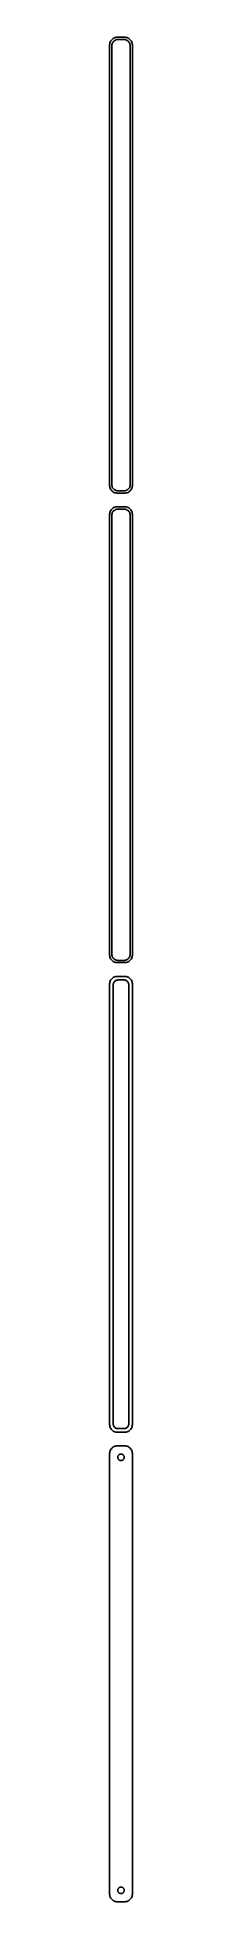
# Model space of a CAD drawing. Header units: metres. Extents: x -8 to 8, y 1086 to 2313.
import ezdxf

# ---------------------------------------------------------------- set-up
doc = ezdxf.new("R2010")
doc.units = ezdxf.units.M

msp = doc.modelspace()

# ---------------------------------------------------------------- linework, layer by layer
for p, q in [((-7.46057, 2308.63), (-7.5, 2308)), ((-7.5, 2308), (-7.5, 2018)), ((-7.34291, 2309.24), (-7.46057, 2308.63)), ((-7.14888, 2309.84), (-7.34291, 2309.24)), ((-6.88153, 2310.41), (-7.14888, 2309.84)), ((-6.54507, 2310.94), (-6.88153, 2310.41)), ((-6.14484, 2311.42), (-6.54507, 2310.94)), ((-5.68712, 2311.85), (-6.14484, 2311.42)), ((-6, 2307.5), (-5.96844, 2308)), ((-6, 2018.5), (-6, 2307.5)), ((-5.96844, 2308), (-5.87433, 2308.49)), ((-5.87433, 2308.49), (-5.7191, 2308.97)), ((-5.7191, 2308.97), (-5.50522, 2309.43)), ((-5.17912, 2312.22), (-5.68712, 2311.85)), ((-5.50522, 2309.43), (-5.23605, 2309.85)), ((-5.23605, 2309.85), (-4.91586, 2310.24)), ((-4.62889, 2312.52), (-5.17912, 2312.22)), ((-4.91586, 2310.24), (-4.54968, 2310.58)), ((-4.04507, 2312.76), (-4.62889, 2312.52)), ((-4.54968, 2310.58), (-4.1433, 2310.88)), ((-4.1433, 2310.88), (-3.70311, 2311.12)), ((-3.4369, 2312.91), (-4.04507, 2312.76)), ((-3.70311, 2311.12), (-3.23605, 2311.3)), ((-2.81395, 2312.99), (-3.4369, 2312.91)), ((-3.23605, 2311.3), (-2.74951, 2311.43)), ((2.81395, 2312.99), (-2.81395, 2312.99)), ((-2.74951, 2311.43), (-2.25116, 2311.49)), ((-2.25116, 2311.49), (2.25116, 2311.49)), ((2.25116, 2311.49), (2.74951, 2311.43)), ((2.74951, 2311.43), (3.23605, 2311.3)), ((3.4369, 2312.91), (2.81395, 2312.99)), ((3.23605, 2311.3), (3.70311, 2311.12)), ((4.04507, 2312.76), (3.4369, 2312.91)), ((3.70311, 2311.12), (4.1433, 2310.88)), ((4.62889, 2312.52), (4.04507, 2312.76)), ((4.1433, 2310.88), (4.54968, 2310.58)), ((4.54968, 2310.58), (4.91586, 2310.24)), ((5.17912, 2312.22), (4.62889, 2312.52)), ((4.91586, 2310.24), (5.23605, 2309.85)), ((5.68712, 2311.85), (5.17912, 2312.22)), ((5.23605, 2309.85), (5.50522, 2309.43)), ((5.50522, 2309.43), (5.7191, 2308.97)), ((6.14484, 2311.42), (5.68712, 2311.85)), ((5.7191, 2308.97), (5.87433, 2308.49)), ((5.87433, 2308.49), (5.96844, 2308)), ((5.96844, 2308), (6, 2307.5)), ((6, 2307.5), (6, 2018.5)), ((6.54507, 2310.94), (6.14484, 2311.42)), ((6.88153, 2310.41), (6.54507, 2310.94)), ((7.14888, 2309.84), (6.88153, 2310.41)), ((7.34291, 2309.24), (7.14888, 2309.84)), ((7.46057, 2308.63), (7.34291, 2309.24)), ((7.5, 2308), (7.46057, 2308.63)), ((7.5, 2018), (7.5, 2308)), ((-7.5, 2018), (-7.46057, 2017.37)), ((-7.46057, 2017.37), (-7.34291, 2016.76)), ((-7.34291, 2016.76), (-7.14888, 2016.16)), ((-7.14888, 2016.16), (-6.88153, 2015.59)), ((-6.88153, 2015.59), (-6.54507, 2015.06)), ((-6.54507, 2015.06), (-6.14484, 2014.58)), ((-6.14484, 2014.58), (-5.68712, 2014.15)), ((-5.96844, 2018), (-6, 2018.5)), ((-5.87433, 2017.51), (-5.96844, 2018)), ((-5.7191, 2017.03), (-5.87433, 2017.51)), ((-5.50522, 2016.57), (-5.7191, 2017.03)), ((-5.68712, 2014.15), (-5.17912, 2013.78)), ((-5.23605, 2016.15), (-5.50522, 2016.57)), ((-4.91586, 2015.76), (-5.23605, 2016.15)), ((-5.17912, 2013.78), (-4.62889, 2013.48)), ((-4.54968, 2015.42), (-4.91586, 2015.76)), ((-4.62889, 2013.48), (-4.04507, 2013.24)), ((-4.1433, 2015.12), (-4.54968, 2015.42)), ((-3.70311, 2014.88), (-4.1433, 2015.12)), ((-4.04507, 2013.24), (-3.4369, 2013.09)), ((-3.23605, 2014.7), (-3.70311, 2014.88)), ((-3.4369, 2013.09), (-2.81395, 2013.01)), ((-2.74951, 2014.57), (-3.23605, 2014.7)), ((-2.81395, 2013.01), (2.81395, 2013.01)), ((-2.25116, 2014.51), (-2.74951, 2014.57)), ((2.25116, 2014.51), (-2.25116, 2014.51)), ((2.74951, 2014.57), (2.25116, 2014.51)), ((3.23605, 2014.7), (2.74951, 2014.57)), ((2.81395, 2013.01), (3.4369, 2013.09)), ((3.70311, 2014.88), (3.23605, 2014.7)), ((3.4369, 2013.09), (4.04507, 2013.24)), ((4.1433, 2015.12), (3.70311, 2014.88)), ((4.04507, 2013.24), (4.62889, 2013.48)), ((4.54968, 2015.42), (4.1433, 2015.12)), ((4.91586, 2015.76), (4.54968, 2015.42)), ((4.62889, 2013.48), (5.17912, 2013.78)), ((5.23605, 2016.15), (4.91586, 2015.76)), ((5.17912, 2013.78), (5.68712, 2014.15)), ((5.50522, 2016.57), (5.23605, 2016.15)), ((5.7191, 2017.03), (5.50522, 2016.57)), ((5.68712, 2014.15), (6.14484, 2014.58)), ((5.87433, 2017.51), (5.7191, 2017.03)), ((5.96844, 2018), (5.87433, 2017.51)), ((6, 2018.5), (5.96844, 2018)), ((6.14484, 2014.58), (6.54507, 2015.06)), ((6.54507, 2015.06), (6.88153, 2015.59)), ((6.88153, 2015.59), (7.14888, 2016.16)), ((7.14888, 2016.16), (7.34291, 2016.76)), ((7.34291, 2016.76), (7.46057, 2017.37)), ((7.46057, 2017.37), (7.5, 2018)), ((-7.34291, 2000.24), (-7.46057, 1999.63)), ((-7.14888, 2000.84), (-7.34291, 2000.24)), ((-6.88153, 2001.41), (-7.14888, 2000.84)), ((-6.54507, 2001.94), (-6.88153, 2001.41)), ((-6.14484, 2002.42), (-6.54507, 2001.94)), ((-5.68712, 2002.85), (-6.14484, 2002.42)), ((-5.7191, 1999.97), (-5.50522, 2000.43)), ((-5.17912, 2003.22), (-5.68712, 2002.85)), ((-5.50522, 2000.43), (-5.23605, 2000.85)), ((-5.23605, 2000.85), (-4.91586, 2001.24)), ((-4.62889, 2003.52), (-5.17912, 2003.22)), ((-4.91586, 2001.24), (-4.54968, 2001.58)), ((-4.04507, 2003.76), (-4.62889, 2003.52)), ((-4.54968, 2001.58), (-4.1433, 2001.88)), ((-4.1433, 2001.88), (-3.70311, 2002.12)), ((-3.4369, 2003.91), (-4.04507, 2003.76)), ((-3.70311, 2002.12), (-3.23605, 2002.3)), ((-2.81395, 2003.99), (-3.4369, 2003.91)), ((-3.23605, 2002.3), (-2.74951, 2002.43)), ((2.81395, 2003.99), (-2.81395, 2003.99)), ((-2.74951, 2002.43), (-2.25116, 2002.49)), ((-2.25116, 2002.49), (2.25116, 2002.49)), ((2.25116, 2002.49), (2.74951, 2002.43)), ((2.74951, 2002.43), (3.23605, 2002.3)), ((3.4369, 2003.91), (2.81395, 2003.99)), ((3.23605, 2002.3), (3.70311, 2002.12)), ((4.04507, 2003.76), (3.4369, 2003.91)), ((3.70311, 2002.12), (4.1433, 2001.88)), ((4.62889, 2003.52), (4.04507, 2003.76)), ((4.1433, 2001.88), (4.54968, 2001.58)), ((4.54968, 2001.58), (4.91586, 2001.24)), ((5.17912, 2003.22), (4.62889, 2003.52)), ((4.91586, 2001.24), (5.23605, 2000.85)), ((5.68712, 2002.85), (5.17912, 2003.22)), ((5.23605, 2000.85), (5.50522, 2000.43)), ((5.50522, 2000.43), (5.7191, 1999.97)), ((6.14484, 2002.42), (5.68712, 2002.85)), ((6.54507, 2001.94), (6.14484, 2002.42)), ((6.88153, 2001.41), (6.54507, 2001.94)), ((7.14888, 2000.84), (6.88153, 2001.41)), ((7.34291, 2000.24), (7.14888, 2000.84)), ((7.46057, 1999.63), (7.34291, 2000.24)), ((-7.46057, 1999.63), (-7.5, 1999)), ((-7.5, 1999), (-7.5, 1709)), ((-6, 1998.5), (-5.96844, 1999)), ((-6, 1709.5), (-6, 1998.5)), ((-5.96844, 1999), (-5.87433, 1999.49)), ((-5.87433, 1999.49), (-5.7191, 1999.97)), ((5.7191, 1999.97), (5.87433, 1999.49)), ((5.87433, 1999.49), (5.96844, 1999)), ((5.96844, 1999), (6, 1998.5)), ((6, 1998.5), (6, 1709.5)), ((7.5, 1999), (7.46057, 1999.63)), ((7.5, 1709), (7.5, 1999)), ((-7.5, 1709), (-7.46057, 1708.37)), ((-7.46057, 1708.37), (-7.34291, 1707.76)), ((-7.34291, 1707.76), (-7.14888, 1707.16)), ((-7.14888, 1707.16), (-6.88153, 1706.59)), ((-6.88153, 1706.59), (-6.54507, 1706.06)), ((-6.54507, 1706.06), (-6.14484, 1705.58)), ((-6.14484, 1705.58), (-5.68712, 1705.15)), ((-5.96844, 1709), (-6, 1709.5)), ((-5.87433, 1708.51), (-5.96844, 1709)), ((-5.7191, 1708.03), (-5.87433, 1708.51)), ((-5.50522, 1707.57), (-5.7191, 1708.03)), ((-5.23605, 1707.15), (-5.50522, 1707.57)), ((-4.91586, 1706.76), (-5.23605, 1707.15)), ((-4.54968, 1706.42), (-4.91586, 1706.76)), ((-4.1433, 1706.12), (-4.54968, 1706.42)), ((-3.70311, 1705.88), (-4.1433, 1706.12)), ((-3.23605, 1705.7), (-3.70311, 1705.88)), ((-2.74951, 1705.57), (-3.23605, 1705.7)), ((-2.25116, 1705.51), (-2.74951, 1705.57)), ((2.25116, 1705.51), (-2.25116, 1705.51)), ((2.74951, 1705.57), (2.25116, 1705.51)), ((3.23605, 1705.7), (2.74951, 1705.57)), ((3.70311, 1705.88), (3.23605, 1705.7)), ((4.1433, 1706.12), (3.70311, 1705.88)), ((4.54968, 1706.42), (4.1433, 1706.12)), ((4.91586, 1706.76), (4.54968, 1706.42)), ((5.23605, 1707.15), (4.91586, 1706.76)), ((5.50522, 1707.57), (5.23605, 1707.15)), ((5.7191, 1708.03), (5.50522, 1707.57)), ((5.68712, 1705.15), (6.14484, 1705.58)), ((5.87433, 1708.51), (5.7191, 1708.03)), ((5.96844, 1709), (5.87433, 1708.51)), ((6, 1709.5), (5.96844, 1709)), ((6.14484, 1705.58), (6.54507, 1706.06)), ((6.54507, 1706.06), (6.88153, 1706.59)), ((6.88153, 1706.59), (7.14888, 1707.16)), ((7.14888, 1707.16), (7.34291, 1707.76)), ((7.34291, 1707.76), (7.46057, 1708.37)), ((7.46057, 1708.37), (7.5, 1709)), ((-6.14484, 1693.42), (-6.54507, 1692.94)), ((-5.68712, 1693.85), (-6.14484, 1693.42)), ((-5.68712, 1705.15), (-5.17912, 1704.78)), ((-5.17912, 1694.22), (-5.68712, 1693.85)), ((-5.17912, 1704.78), (-4.62889, 1704.48)), ((-4.62889, 1694.52), (-5.17912, 1694.22)), ((-4.62889, 1704.48), (-4.04507, 1704.24)), ((-4.04507, 1694.76), (-4.62889, 1694.52)), ((-4.04507, 1704.24), (-3.4369, 1704.09)), ((-3.4369, 1694.91), (-4.04507, 1694.76)), ((-3.4369, 1704.09), (-2.81395, 1704.01)), ((-2.81395, 1694.99), (-3.4369, 1694.91)), ((-2.81395, 1704.01), (2.81395, 1704.01)), ((2.81395, 1694.99), (-2.81395, 1694.99)), ((2.81395, 1704.01), (3.4369, 1704.09)), ((3.4369, 1694.91), (2.81395, 1694.99)), ((3.4369, 1704.09), (4.04507, 1704.24)), ((4.04507, 1694.76), (3.4369, 1694.91)), ((4.04507, 1704.24), (4.62889, 1704.48)), ((4.62889, 1694.52), (4.04507, 1694.76)), ((4.62889, 1704.48), (5.17912, 1704.78)), ((5.17912, 1694.22), (4.62889, 1694.52)), ((5.17912, 1704.78), (5.68712, 1705.15)), ((5.68712, 1693.85), (5.17912, 1694.22)), ((6.14484, 1693.42), (5.68712, 1693.85)), ((6.54507, 1692.94), (6.14484, 1693.42)), ((-7.46057, 1690.63), (-7.5, 1690)), ((-7.5, 1690), (-7.5, 1400)), ((-7.34291, 1691.24), (-7.46057, 1690.63)), ((-7.14888, 1691.84), (-7.34291, 1691.24)), ((-6.88153, 1692.41), (-7.14888, 1691.84)), ((-6.54507, 1692.94), (-6.88153, 1692.41)), ((-5.11292, 1689.5), (-5.08836, 1689.89)), ((-5.11292, 1400.5), (-5.11292, 1689.5)), ((-5.08836, 1689.89), (-5.01512, 1690.27)), ((-5.01512, 1690.27), (-4.89432, 1690.65)), ((-4.89432, 1690.65), (-4.72786, 1691)), ((-4.72786, 1691), (-4.5184, 1691.33)), ((-4.5184, 1691.33), (-4.26921, 1691.63)), ((-4.26921, 1691.63), (-3.98424, 1691.9)), ((-3.98424, 1691.9), (-3.66798, 1692.13)), ((-3.66798, 1692.13), (-3.32541, 1692.32)), ((-3.32541, 1692.32), (-2.96194, 1692.46)), ((-2.96194, 1692.46), (-2.5833, 1692.56)), ((-2.5833, 1692.56), (-2.19545, 1692.61)), ((-2.19545, 1692.61), (2.19545, 1692.61)), ((2.19545, 1692.61), (2.5833, 1692.56)), ((2.5833, 1692.56), (2.96194, 1692.46)), ((2.96194, 1692.46), (3.32541, 1692.32)), ((3.32541, 1692.32), (3.66798, 1692.13)), ((3.66798, 1692.13), (3.98424, 1691.9)), ((3.98424, 1691.9), (4.26921, 1691.63)), ((4.26921, 1691.63), (4.5184, 1691.33)), ((4.5184, 1691.33), (4.72786, 1691)), ((4.72786, 1691), (4.89432, 1690.65)), ((4.89432, 1690.65), (5.01512, 1690.27)), ((5.01512, 1690.27), (5.08836, 1689.89)), ((5.08836, 1689.89), (5.11292, 1689.5)), ((5.11292, 1689.5), (5.11292, 1400.5)), ((6.88153, 1692.41), (6.54507, 1692.94)), ((7.14888, 1691.84), (6.88153, 1692.41)), ((7.34291, 1691.24), (7.14888, 1691.84)), ((7.46057, 1690.63), (7.34291, 1691.24)), ((7.5, 1690), (7.46057, 1690.63)), ((7.5, 1400), (7.5, 1690)), ((-7.5, 1400), (-7.46057, 1399.37)), ((-7.46057, 1399.37), (-7.34291, 1398.76)), ((-7.34291, 1398.76), (-7.14888, 1398.16)), ((-5.08836, 1400.11), (-5.11292, 1400.5)), ((-5.01512, 1399.73), (-5.08836, 1400.11)), ((-4.89432, 1399.35), (-5.01512, 1399.73)), ((-4.72786, 1399), (-4.89432, 1399.35)), ((-4.5184, 1398.67), (-4.72786, 1399)), ((4.72786, 1399), (4.5184, 1398.67)), ((4.89432, 1399.35), (4.72786, 1399)), ((5.01512, 1399.73), (4.89432, 1399.35)), ((5.08836, 1400.11), (5.01512, 1399.73)), ((5.11292, 1400.5), (5.08836, 1400.11)), ((7.14888, 1398.16), (7.34291, 1398.76)), ((7.34291, 1398.76), (7.46057, 1399.37)), ((7.46057, 1399.37), (7.5, 1400)), ((-7.14888, 1398.16), (-6.88153, 1397.59)), ((-6.88153, 1397.59), (-6.54507, 1397.06)), ((-6.54507, 1397.06), (-6.14484, 1396.58)), ((-6.14484, 1396.58), (-5.68712, 1396.15)), ((-5.68712, 1396.15), (-5.17912, 1395.78)), ((-5.17912, 1395.78), (-4.62889, 1395.48)), ((-4.62889, 1395.48), (-4.04507, 1395.24)), ((-4.26921, 1398.37), (-4.5184, 1398.67)), ((-3.98424, 1398.1), (-4.26921, 1398.37)), ((-4.04507, 1395.24), (-3.4369, 1395.09)), ((-3.66798, 1397.87), (-3.98424, 1398.1)), ((-3.32541, 1397.68), (-3.66798, 1397.87)), ((-3.4369, 1395.09), (-2.81395, 1395.01)), ((-2.96194, 1397.54), (-3.32541, 1397.68)), ((-2.5833, 1397.44), (-2.96194, 1397.54)), ((-2.81395, 1395.01), (2.81395, 1395.01)), ((-2.19545, 1397.39), (-2.5833, 1397.44)), ((2.19545, 1397.39), (-2.19545, 1397.39)), ((2.5833, 1397.44), (2.19545, 1397.39)), ((2.96194, 1397.54), (2.5833, 1397.44)), ((2.81395, 1395.01), (3.4369, 1395.09)), ((3.32541, 1397.68), (2.96194, 1397.54)), ((3.66798, 1397.87), (3.32541, 1397.68)), ((3.4369, 1395.09), (4.04507, 1395.24)), ((3.98424, 1398.1), (3.66798, 1397.87)), ((4.26921, 1398.37), (3.98424, 1398.1)), ((4.04507, 1395.24), (4.62889, 1395.48)), ((4.5184, 1398.67), (4.26921, 1398.37)), ((4.62889, 1395.48), (5.17912, 1395.78)), ((5.17912, 1395.78), (5.68712, 1396.15)), ((5.68712, 1396.15), (6.14484, 1396.58)), ((6.14484, 1396.58), (6.54507, 1397.06)), ((6.54507, 1397.06), (6.88153, 1397.59)), ((6.88153, 1397.59), (7.14888, 1398.16)), ((-7.46057, 1381.63), (-7.5, 1381)), ((-7.5, 1381), (-7.5, 1091)), ((-7.34291, 1382.24), (-7.46057, 1381.63)), ((-7.14888, 1382.84), (-7.34291, 1382.24)), ((-6.88153, 1383.41), (-7.14888, 1382.84)), ((-6.54507, 1383.94), (-6.88153, 1383.41)), ((-6.14484, 1384.42), (-6.54507, 1383.94)), ((-5.68712, 1384.85), (-6.14484, 1384.42)), ((-5.17912, 1385.22), (-5.68712, 1384.85)), ((-4.62889, 1385.52), (-5.17912, 1385.22)), ((-4.04507, 1385.76), (-4.62889, 1385.52)), ((-3.4369, 1385.91), (-4.04507, 1385.76)), ((-2.81395, 1385.99), (-3.4369, 1385.91)), ((2.81395, 1385.99), (-2.81395, 1385.99)), ((-2.13528, 1378.5), (-2.11845, 1378.77)), ((-2.11845, 1378.23), (-2.13528, 1378.5)), ((-2.11845, 1378.77), (-2.06821, 1379.03)), ((-2.06821, 1377.97), (-2.11845, 1378.23)), ((-2.06821, 1379.03), (-1.98534, 1379.29)), ((-1.98534, 1377.71), (-2.06821, 1377.97)), ((-1.98534, 1379.29), (-1.87117, 1379.53)), ((-1.87117, 1377.47), (-1.98534, 1377.71)), ((-1.87117, 1379.53), (-1.72748, 1379.76)), ((-1.72748, 1377.24), (-1.87117, 1377.47)), ((-1.72748, 1379.76), (-1.55655, 1379.96)), ((-1.55655, 1377.04), (-1.72748, 1377.24)), ((-1.55655, 1379.96), (-1.36108, 1380.15)), ((-1.36108, 1376.85), (-1.55655, 1377.04)), ((-1.36108, 1380.15), (-1.14413, 1380.3)), ((-1.14413, 1376.7), (-1.36108, 1376.85)), ((-1.14413, 1380.3), (-0.909149, 1380.43)), ((-0.909149, 1376.57), (-1.14413, 1376.7)), ((-0.909149, 1380.43), (-0.659836, 1380.53)), ((-0.659836, 1376.47), (-0.909149, 1376.57)), ((-0.659836, 1380.53), (-0.400101, 1380.6)), ((-0.400101, 1376.4), (-0.659836, 1376.47)), ((-0.400101, 1380.6), (-0.134064, 1380.63)), ((-0.134064, 1376.37), (-0.400101, 1376.4)), ((-0.134064, 1380.63), (0.134064, 1380.63)), ((0.134064, 1376.37), (-0.134064, 1376.37)), ((0.134064, 1380.63), (0.400101, 1380.6)), ((0.400101, 1376.4), (0.134064, 1376.37)), ((0.400101, 1380.6), (0.659836, 1380.53)), ((0.659836, 1376.47), (0.400101, 1376.4)), ((0.659836, 1380.53), (0.909149, 1380.43)), ((0.909149, 1376.57), (0.659836, 1376.47)), ((0.909149, 1380.43), (1.14413, 1380.3)), ((1.14413, 1376.7), (0.909149, 1376.57)), ((1.14413, 1380.3), (1.36108, 1380.15)), ((1.36108, 1376.85), (1.14413, 1376.7)), ((1.36108, 1380.15), (1.55655, 1379.96)), ((1.55655, 1377.04), (1.36108, 1376.85)), ((1.55655, 1379.96), (1.72748, 1379.76)), ((1.72748, 1377.24), (1.55655, 1377.04)), ((1.72748, 1379.76), (1.87117, 1379.53)), ((1.87117, 1377.47), (1.72748, 1377.24)), ((1.87117, 1379.53), (1.98534, 1379.29)), ((1.98534, 1377.71), (1.87117, 1377.47)), ((1.98534, 1379.29), (2.06821, 1379.03)), ((2.06821, 1377.97), (1.98534, 1377.71)), ((2.06821, 1379.03), (2.11845, 1378.77)), ((2.11845, 1378.23), (2.06821, 1377.97)), ((2.11845, 1378.77), (2.13528, 1378.5)), ((2.13528, 1378.5), (2.11845, 1378.23)), ((3.4369, 1385.91), (2.81395, 1385.99)), ((4.04507, 1385.76), (3.4369, 1385.91)), ((4.62889, 1385.52), (4.04507, 1385.76)), ((5.17912, 1385.22), (4.62889, 1385.52)), ((5.68712, 1384.85), (5.17912, 1385.22)), ((6.14484, 1384.42), (5.68712, 1384.85)), ((6.54507, 1383.94), (6.14484, 1384.42)), ((6.88153, 1383.41), (6.54507, 1383.94)), ((7.14888, 1382.84), (6.88153, 1383.41)), ((7.34291, 1382.24), (7.14888, 1382.84)), ((7.46057, 1381.63), (7.34291, 1382.24)), ((7.5, 1381), (7.46057, 1381.63)), ((7.5, 1091), (7.5, 1381)), ((-2.13528, 1093.5), (-2.11845, 1093.77)), ((-2.11845, 1093.23), (-2.13528, 1093.5)), ((-2.11845, 1093.77), (-2.06821, 1094.03)), ((-2.06821, 1092.97), (-2.11845, 1093.23)), ((-2.06821, 1094.03), (-1.98534, 1094.29)), ((-1.98534, 1092.71), (-2.06821, 1092.97)), ((-1.98534, 1094.29), (-1.87117, 1094.53)), ((-1.87117, 1092.47), (-1.98534, 1092.71)), ((-1.87117, 1094.53), (-1.72748, 1094.76)), ((-1.72748, 1092.24), (-1.87117, 1092.47)), ((-1.72748, 1094.76), (-1.55655, 1094.96)), ((-1.55655, 1092.04), (-1.72748, 1092.24)), ((-1.55655, 1094.96), (-1.36108, 1095.15)), ((-1.36108, 1091.85), (-1.55655, 1092.04)), ((-1.36108, 1095.15), (-1.14413, 1095.3)), ((-1.14413, 1095.3), (-0.909149, 1095.43)), ((-0.909149, 1095.43), (-0.659836, 1095.53)), ((-0.659836, 1095.53), (-0.400101, 1095.6)), ((-0.400101, 1095.6), (-0.134064, 1095.63)), ((-0.134064, 1095.63), (0.134064, 1095.63)), ((0.134064, 1095.63), (0.400101, 1095.6)), ((0.400101, 1095.6), (0.659836, 1095.53)), ((0.659836, 1095.53), (0.909149, 1095.43)), ((0.909149, 1095.43), (1.14413, 1095.3)), ((1.14413, 1095.3), (1.36108, 1095.15)), ((1.36108, 1095.15), (1.55655, 1094.96)), ((1.55655, 1092.04), (1.36108, 1091.85)), ((1.55655, 1094.96), (1.72748, 1094.76)), ((1.72748, 1092.24), (1.55655, 1092.04)), ((1.72748, 1094.76), (1.87117, 1094.53)), ((1.87117, 1092.47), (1.72748, 1092.24)), ((1.87117, 1094.53), (1.98534, 1094.29)), ((1.98534, 1092.71), (1.87117, 1092.47)), ((1.98534, 1094.29), (2.06821, 1094.03)), ((2.06821, 1092.97), (1.98534, 1092.71)), ((2.06821, 1094.03), (2.11845, 1093.77)), ((2.11845, 1093.23), (2.06821, 1092.97)), ((2.11845, 1093.77), (2.13528, 1093.5)), ((2.13528, 1093.5), (2.11845, 1093.23)), ((-7.5, 1091), (-7.46057, 1090.37)), ((-7.46057, 1090.37), (-7.34291, 1089.76)), ((-7.34291, 1089.76), (-7.14888, 1089.16)), ((-7.14888, 1089.16), (-6.88153, 1088.59)), ((-6.88153, 1088.59), (-6.54507, 1088.06)), ((-6.54507, 1088.06), (-6.14484, 1087.58)), ((-6.14484, 1087.58), (-5.68712, 1087.15)), ((-5.68712, 1087.15), (-5.17912, 1086.78)), ((-5.17912, 1086.78), (-4.62889, 1086.48)), ((-4.62889, 1086.48), (-4.04507, 1086.24)), ((-4.04507, 1086.24), (-3.4369, 1086.09)), ((-3.4369, 1086.09), (-2.81395, 1086.01)), ((-2.81395, 1086.01), (2.81395, 1086.01)), ((-1.14413, 1091.7), (-1.36108, 1091.85)), ((-0.909149, 1091.57), (-1.14413, 1091.7)), ((-0.659836, 1091.47), (-0.909149, 1091.57)), ((-0.400101, 1091.4), (-0.659836, 1091.47)), ((-0.134064, 1091.37), (-0.400101, 1091.4)), ((0.134064, 1091.37), (-0.134064, 1091.37)), ((0.400101, 1091.4), (0.134064, 1091.37)), ((0.659836, 1091.47), (0.400101, 1091.4)), ((0.909149, 1091.57), (0.659836, 1091.47)), ((1.14413, 1091.7), (0.909149, 1091.57)), ((1.36108, 1091.85), (1.14413, 1091.7)), ((2.81395, 1086.01), (3.4369, 1086.09)), ((3.4369, 1086.09), (4.04507, 1086.24)), ((4.04507, 1086.24), (4.62889, 1086.48)), ((4.62889, 1086.48), (5.17912, 1086.78)), ((5.17912, 1086.78), (5.68712, 1087.15)), ((5.68712, 1087.15), (6.14484, 1087.58)), ((6.14484, 1087.58), (6.54507, 1088.06)), ((6.54507, 1088.06), (6.88153, 1088.59)), ((6.88153, 1088.59), (7.14888, 1089.16)), ((7.14888, 1089.16), (7.34291, 1089.76)), ((7.34291, 1089.76), (7.46057, 1090.37)), ((7.46057, 1090.37), (7.5, 1091))]:
    msp.add_line(p, q)

doc.saveas('drawing.dxf')
